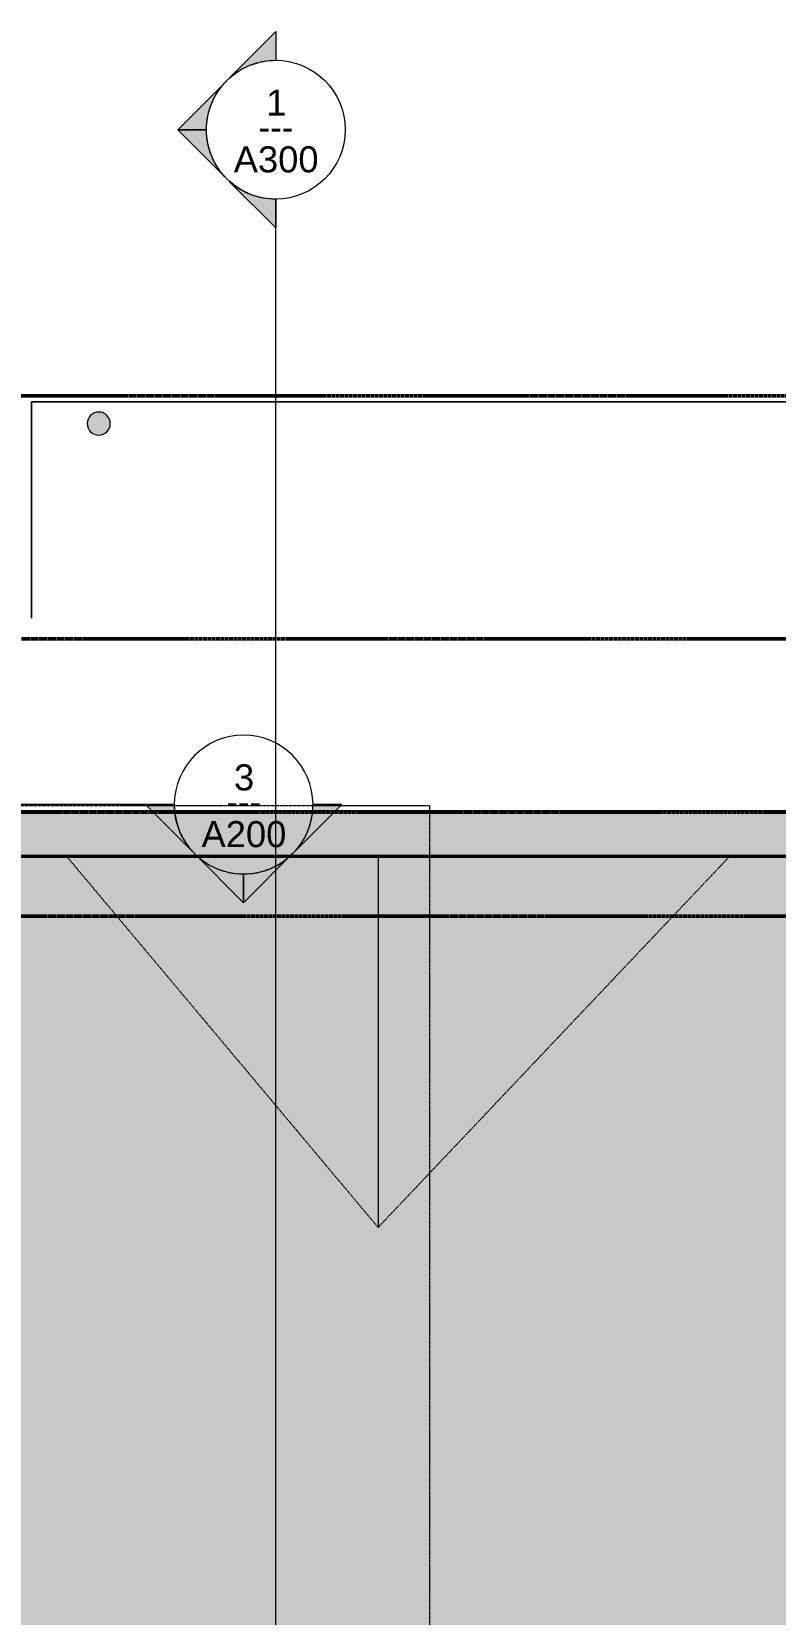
# Model space of a CAD drawing. Header units: inches. Extents: x -4250 to -935, y 9756 to 12395.
# Drawn here: x -2632 to -2375, y 11847 to 12395 of the extents above; entities that cross this region are included whole.
import ezdxf

# ---------------------------------------------------------------- set-up
doc = ezdxf.new("R2010")
doc.units = ezdxf.units.IN
doc.header["$MEASUREMENT"] = 0
for name, pattern in [('Aligning Line 1_8_', [0.25, 0.125, -0.125]), ('Dash 1_16_', [0.125, 0.0625, -0.0625]), ('Double Dash 3_8_', [1, 0.375, -0.125, 0.125, -0.125, 0.125, -0.125])]:
    doc.linetypes.add(name, pattern=pattern)
for name, color, linetype, lineweight in [('0-1', 7, 'Continuous', 5), ('A-ROOF', 132, 'Continuous', 13), ('A-ROOF-1', 8, 'Continuous', 5), ('A-ROOF-2', 132, 'Continuous', 5), ('A-ROOF-3', 7, 'Dash 1_16_', 9), ('A-WALL-2', 113, 'Continuous', 9), ('C-PROP-LINE', 91, 'Double Dash 3_8_', 50), ('C-TOPO', 7, 'Continuous', 9), ('E-LITE-EQPM', 33, 'Continuous', 9), ('G-ANNO-SYMB-1', 147, 'Aligning Line 1_8_', 9), ('G-ANNO-SYMB-2', 111, 'Continuous', 9)]:
    doc.layers.add(name, color=color, linetype=linetype, lineweight=lineweight)
doc.styles.add('Arial', font='arial.ttf', dxfattribs={"height": 9})
doc.styles.add('Century Gothic_1', font='ufonts.com_century-gothic.ttf', dxfattribs={"height": 9})

# ---------------------------------------------------------------- blocks, each defined once
blk = doc.blocks.new('CTR  - Topography_rvt-1-FLOOR PLAN - ROOF')
at = {"layer": 'C-TOPO'}
for p, q in [((-2584.06, 12266.59), (-2632.32, 12266.59)), ((-2632.32, 12266.59), (-2632.32, 12219.19)), ((-2632.32, 12219.19), (-2632.32, 12266.59)), ((-2632.32, 12266.59), (-2584.06, 12266.59)), ((-2369.12, 12266.59), (-2584.06, 12266.59)), ((-2584.06, 12266.59), (-2369.12, 12266.59)), ((-2632.32, 12219.19), (-2632.32, 12192.71)), ((-2632.32, 12192.71), (-2632.32, 12219.19)), ((-2632.32, 12192.71), (-2632.32, 12191.79)), ((-2632.32, 12191.79), (-2632.32, 12192.71))]:
    blk.add_line(p, q, dxfattribs=at)
blk = doc.blocks.new('CTR - 1st Phase -Stairs _ Elevators_rvt-1-FLOOR PLAN - ROOF')
at = {"layer": 'G-ANNO-SYMB-1'}
for q in [(-2732.74, 12126.9), (-2494.61, 11811.24)]:
    blk.add_line((-2494.61, 12126.9), q, dxfattribs=at)
blk = doc.blocks.new('Basic Wall _ EXT - FIBER CEMENT - SMALL - ___-2145929-FLOOR PLAN - ROOF')
at = {"layer": 'A-WALL-2'}
for points in [[(-3851.85, 12109.71), (-2076.8, 12109.72), (-2061.36, 12125.15), (-3867.29, 12125.15), (-3851.85, 12109.72)], [(-3851.63, 12109.49), (-2076.99, 12109.52), (-2076.86, 12109.71), (-3851.85, 12109.71), (-3851.63, 12109.5)], [(-3851.11, 12108.98), (-2077.49, 12109.02), (-2077.06, 12109.45), (-3851.59, 12109.45), (-3851.16, 12109.02)]]:
    blk.add_hatch(color=256, dxfattribs=at).paths.add_polyline_path(points, flags=0)
for p, q in [((-2061.36, 12125.15), (-3867.29, 12125.15)), ((-2076.8, 12109.71), (-3851.85, 12109.71)), ((-3851.63, 12109.49), (-2077.02, 12109.49)), ((-2077.53, 12108.98), (-3851.11, 12108.98))]:
    blk.add_line(p, q, dxfattribs=at)
blk = doc.blocks.new('Pathway_Cooper_McGraw-Edison _BSC-BRC_Round - Pathway_Cooper_McGraw-Edison _BSC-BRC_Round-2028611-FLOOR PLAN - ROOF')
at = {"layer": 'E-LITE-EQPM'}
blk.add_hatch(color=256, dxfattribs=at).paths.add_polyline_path([(0, -4), (1.04, -3.86), (2, -3.46), (2.83, -2.83), (3.53, -1.85), (3.86, -1.04), (4, 0), (3.86, 1.04), (3.46, 2), (2.83, 2.83), (2, 3.46), (1.04, 3.86), (0, 4), (-1.04, 3.86), (-2, 3.46), (-2.83, 2.83), (-3.46, 2), (-3.86, 1.04), (-4, 0), (-3.86, -1.04), (-3.46, -2), (-2.83, -2.83), (-2, -3.46), (-1.04, -3.86)], flags=0)
for start, end in [(360, 180), (180, 360)]:
    blk.add_arc((0, 0), 4, start, end, dxfattribs=at)
blk = doc.blocks.new('Family - ___-1878357-FLOOR PLAN - ROOF')
at = {"layer": 'C-PROP-LINE'}
for p, q in [((-3989.61, 12268.69), (-1926.88, 12268.69)), ((-3929.52, 12184.69), (-1926.88, 12184.69)), ((-3869.45, 12124.69), (-1926.88, 12124.69))]:
    blk.add_line(p, q, dxfattribs=at)
blk = doc.blocks.new('Family - ___-1878392-FLOOR PLAN - ROOF')
at = {"layer": 'C-PROP-LINE'}
blk.add_line((-3833.41, 12088.69), (-1926.88, 12088.69), dxfattribs=at)
blk = doc.blocks.new('Section - Section Head - Filled-22785-FLOOR PLAN - ROOF')
at = {"layer": 'G-ANNO-SYMB-2'}
h = blk.add_hatch(color=256, dxfattribs=at)
edge = h.paths.add_edge_path(flags=0)
edge.add_line((-0.4268, 0.1768), (-0.25, 0.3536))
edge.add_line((-0.25, 0.3536), (-0.25, 0.25))
edge.add_arc((-0.25, 0), 0.25, 90, 135)
h = blk.add_hatch(color=256, dxfattribs=at)
edge = h.paths.add_edge_path(flags=0)
edge.add_arc((-0.25, 0), 0.25, 45, 90)
edge.add_line((-0.25, 0.25), (-0.25, 0.3536))
edge.add_line((-0.25, 0.3536), (-0.0732, 0.1768))
h = blk.add_hatch(color=256, dxfattribs=at)
edge = h.paths.add_edge_path(flags=0)
edge.add_arc((-0.25, 0), 0.2503, 137.9216, 180)
edge.add_line((-0.5003, 0), (-0.6036, 0))
edge.add_line((-0.6036, 0), (-0.4358, 0.1678))
h = blk.add_hatch(color=256, dxfattribs=at)
edge = h.paths.add_edge_path(flags=0)
edge.add_line((-0.0642, 0.1678), (0.1036, 0))
edge.add_line((0.1036, 0), (0.0003, 0))
edge.add_arc((-0.25, 0), 0.2503, 0, 42.0784)
for p, q in [((-0.25, 0.3536), (-0.4268, 0.1768)), ((-0.25, 0.25), (-0.25, 0.3536)), ((-0.0732, 0.1768), (-0.25, 0.3536)), ((-0.25, 0.3536), (-0.25, 0.25)), ((-0.4358, 0.1678), (-0.6036, 0)), ((0.1036, 0), (-0.0642, 0.1678)), ((-0.6036, 0), (-0.5003, 0)), ((0.0003, 0), (0.1036, 0))]:
    blk.add_line(p, q, dxfattribs=at)
for centre, radius, start, end in [((-0.2503, 0), 0.25, 360, 180), ((-0.25, 0), 0.25, 90, 135), ((-0.25, 0), 0.25, 45, 90), ((-0.25, 0), 0.2503, 137.9216, 180), ((-0.25, 0), 0.2503, 0, 42.0784), ((-0.2503, 0), 0.25, 180, 360)]:
    blk.add_arc(centre, radius, start, end, dxfattribs=at)

msp = doc.modelspace()

# ---------------------------------------------------------------- hatches: boundary and pattern name
at = {"layer": 'A-ROOF-1'}
msp.add_hatch(color=256, dxfattribs=at).paths.add_polyline_path([(-3407.67, 11256.49), (-2077.02, 11256.49), (-2077.06, 11274.86), (-2077.53, 11310.43), (-2077.53, 11981.74), (-2337.64, 12108.98), (-2391.19, 12108.98), (-2512.41, 11981.08), (-2619.83, 12108.98), (-2651.58, 12108.98), (-2771.02, 11981.08), (-2926.26, 12108.98), (-2968.4, 12108.98), (-3114.24, 11981.08), (-3272.56, 12108.98), (-3310.15, 12108.98), (-3420.44, 11981.08), (-3537.29, 12108.98), (-3590.33, 12108.98), (-3851.11, 11981.74), (-3851.11, 11747.44), (-3489.62, 11747.44), (-3490.62, 11748.44), (-3407.67, 11748.44), (-3407.67, 11719.24), (-3202.37, 11719.24), (-3202.37, 11737.24), (-3071.87, 11737.24), (-3071.87, 11719.24), (-2797.15, 11719.24), (-2797.15, 11737.24), (-2736.67, 11737.24), (-2736.67, 11719.24), (-2639.95, 11719.24), (-2639.95, 11837.19), (-2522.7, 11837.19), (-2522.7, 11719.24), (-2506.29, 11719.24), (-2492.69, 11732.84), (-2442.84, 11682.99), (-2492.69, 11633.14), (-2506.29, 11646.74), (-2649.47, 11646.74), (-2649.47, 11628.74), (-2779.97, 11628.74), (-2779.97, 11646.74), (-3024.9, 11646.74), (-3024.9, 11628.74), (-3085.37, 11628.74), (-3085.37, 11646.74), (-3208.07, 11646.74), (-3208.07, 11628.74), (-3268.55, 11628.74), (-3268.55, 11646.74), (-3407.67, 11646.74), (-3407.67, 11264.72)], flags=0)
at = {"layer": 'A-ROOF-2'}
for points in [[(-2512.41, 11981.08), (-2512.41, 12108.98), (-2619.83, 12108.98), (-2522.7, 11993.33)], [(-2512.41, 11981.08), (-2391.19, 12108.98), (-2512.41, 12108.98), (-2512.41, 12043.48)]]:
    msp.add_hatch(color=256, dxfattribs=at).paths.add_polyline_path(points, flags=0)

# ---------------------------------------------------------------- linework, layer by layer
at = {"layer": 'A-ROOF'}
msp.add_line((-2512.41, 12108.98), (-2512.41, 11981.08), dxfattribs=at)
at = {"layer": 'A-ROOF-3'}
for p, q in [((-2512.41, 11981.08), (-2619.83, 12108.98)), ((-2391.19, 12108.98), (-2512.41, 11981.08))]:
    msp.add_line(p, q, dxfattribs=at)
at = {"layer": 'G-ANNO-SYMB-2'}
for p, q in [((-2547.82, 9855.49), (-2547.82, 12336.7)), ((-2582.98, 12127.31), (-3161.27, 12127.31))]:
    msp.add_line(p, q, dxfattribs=at)

# ---------------------------------------------------------------- block references
at = {"layer": '0-1'}
for name in ['CTR - 1st Phase -Stairs _ Elevators_rvt-1-FLOOR PLAN - ROOF', 'CTR  - Topography_rvt-1-FLOOR PLAN - ROOF']:
    msp.add_blockref(name, (0, 0), dxfattribs=at)
at = {"layer": 'A-WALL-2'}
msp.add_blockref('Basic Wall _ EXT - FIBER CEMENT - SMALL - ___-2145929-FLOOR PLAN - ROOF', (0, 0), dxfattribs=at)
at = {"layer": 'C-PROP-LINE'}
for name in ['Family - ___-1878357-FLOOR PLAN - ROOF', 'Family - ___-1878392-FLOOR PLAN - ROOF']:
    msp.add_blockref(name, (0, 0), dxfattribs=at)
at = {"layer": 'E-LITE-EQPM'}
msp.add_blockref('Pathway_Cooper_McGraw-Edison _BSC-BRC_Round - Pathway_Cooper_McGraw-Edison _BSC-BRC_Round-2028611-FLOOR PLAN - ROOF', (-2609.12, 12259.08), dxfattribs=at)
at = {"layer": 'G-ANNO-SYMB-2', "extrusion": (0, 0, -1), "xscale": 95.99999999999994, "yscale": 95.99999999999994, "zscale": 95.99999999999994, "rotation": 270.0000000000002}
msp.add_blockref('Section - Section Head - Filled-22785-FLOOR PLAN - ROOF', (2547.82, 12336.7), dxfattribs=at)
at = {"layer": 'G-ANNO-SYMB-2', "xscale": 95.99999999999994, "yscale": 95.99999999999994, "zscale": 95.99999999999994, "rotation": 180}
msp.add_blockref('Section - Section Head - Filled-22785-FLOOR PLAN - ROOF', (-2582.98, 12127.31), dxfattribs=at)

# ---------------------------------------------------------------- texts
at = {"layer": 'G-ANNO-SYMB-2', "char_height": 9, "attachment_point": 1}
for s, insert, width, style in [('1', (-2551.14, 12374.6), 8.484, 'Arial'), ('---', (-2553.79, 12366.1), 15.453, 'Century Gothic_1'), ('A300', (-2562.39, 12354.97), 35.754, 'Arial'), ('3', (-2562.3, 12141.22), 8.484, 'Arial'), ('---', (-2564.95, 12132.72), 15.453, 'Century Gothic_1'), ('A200', (-2573.54, 12121.59), 35.754, 'Arial')]:
    msp.add_mtext(s, dxfattribs=dict(at, insert=insert, width=width, style=style))

doc.saveas('drawing.dxf')
